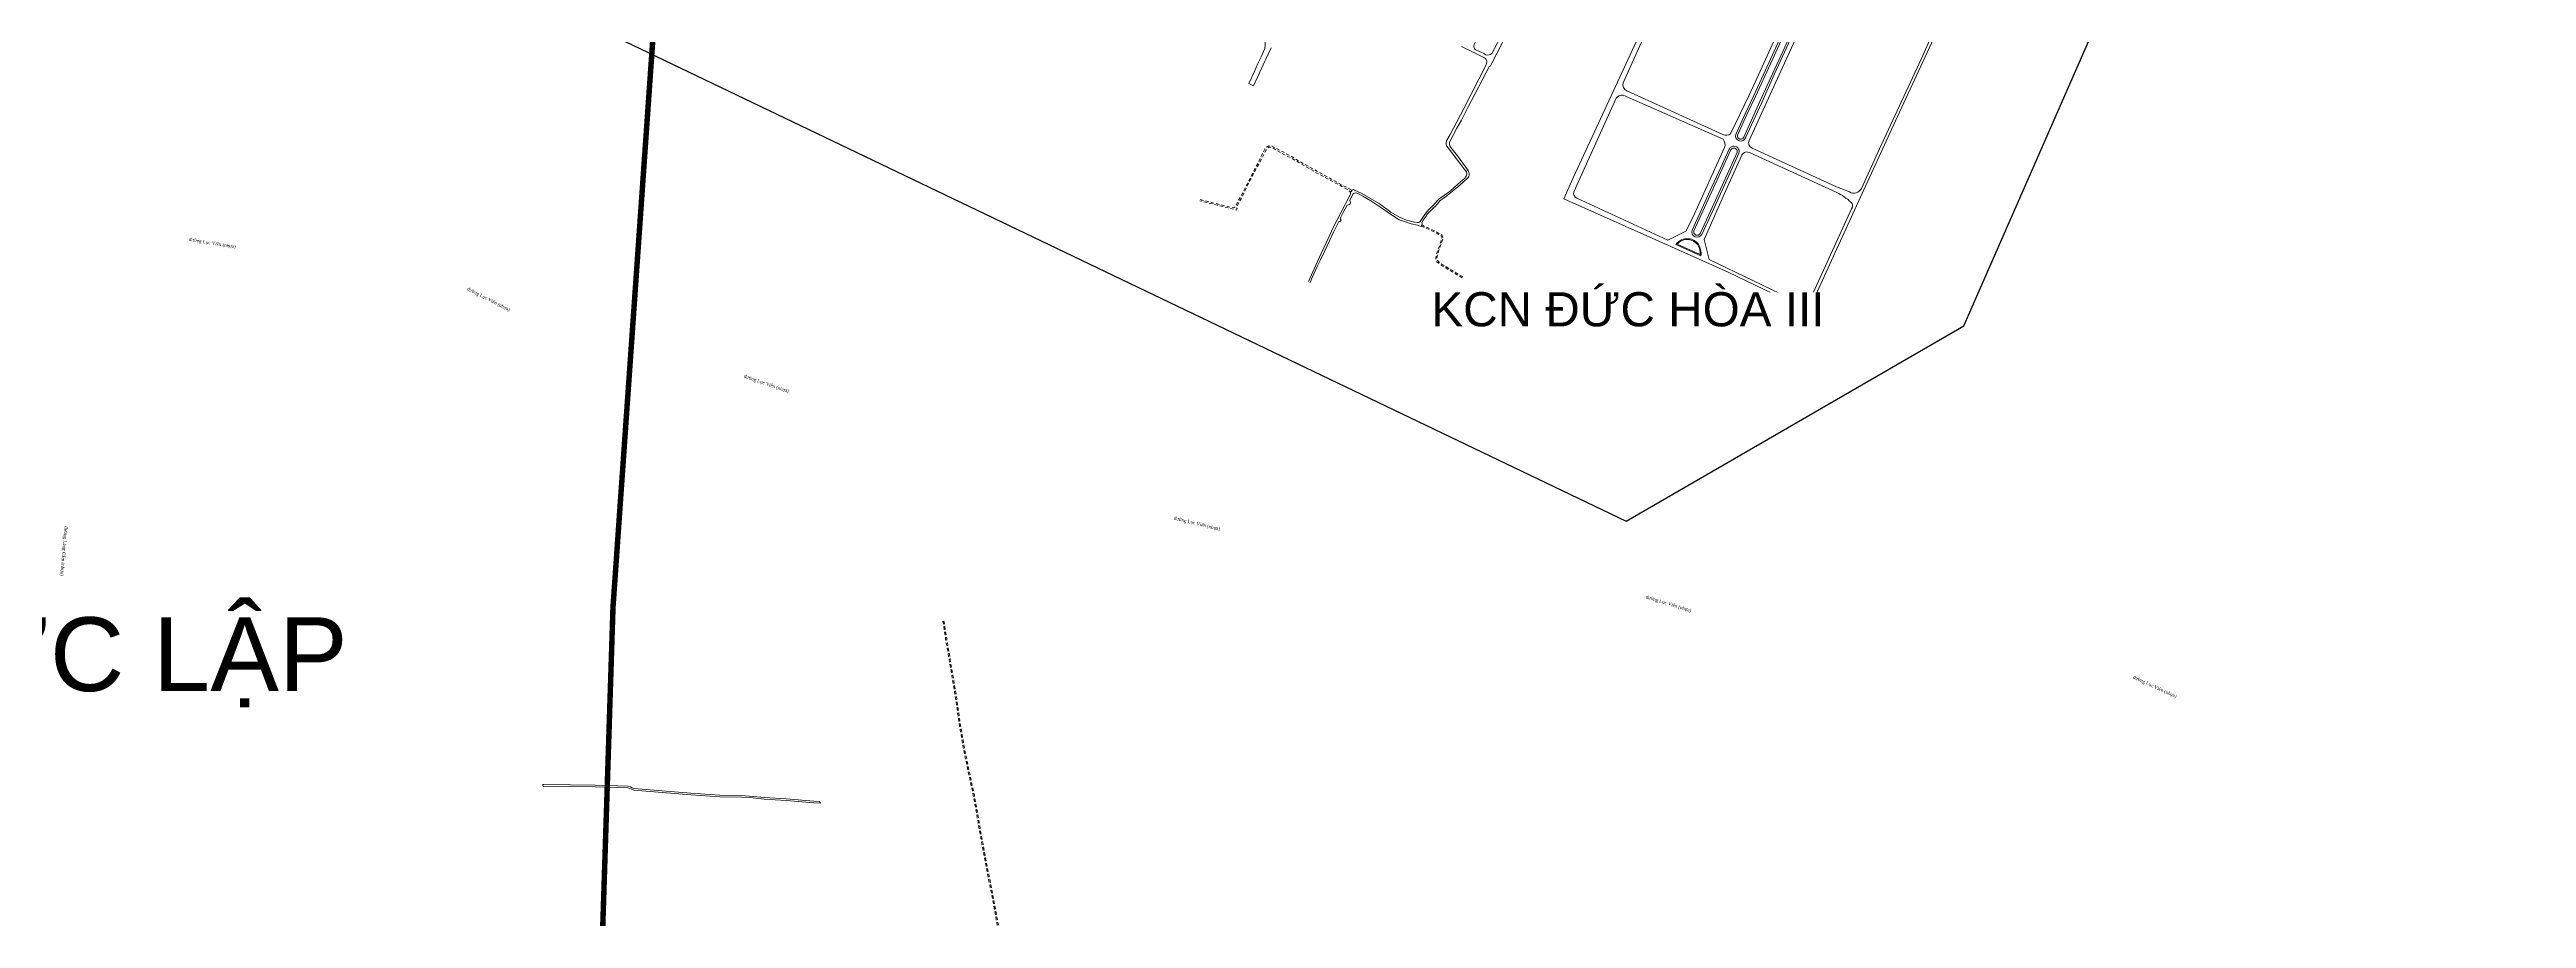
# Model space of a CAD drawing. Header units: metres. Extents: x 556238 to 587446, y 1177111 to 1219372.
# Drawn here: x 575333 to 579866, y 1205923 to 1207513 of the extents above; entities that cross this region are included whole.
import ezdxf

# ---------------------------------------------------------------- set-up
doc = ezdxf.new("R2010")
doc.units = ezdxf.units.M
doc.header["$MEASUREMENT"] = 0
doc.linetypes.add('Xr_GT Ben Luc$0$ACAD_ISO05W100', pattern=[33, 24, -3, 0, -3, 0, -3])
doc.linetypes.add('Xr_Nen GT$0$MON', pattern=[10, 6, -4])
for name, color, linetype, lineweight in [('CNTV-TEXT', 40, 'Continuous', 20), ('PHL_VUNG CAP NUOC', 4, 'Xr_GT Ben Luc$0$ACAD_ISO05W100', 40), ('Xr_Nen GT$0$BON HOA', 250, 'Continuous', 0), ('Xr_Nen GT$0$DUONG BT-NEN BT', 38, 'Continuous', 0), ('Xr_Nen GT$0$DUONG NHUA', 38, 'Continuous', 0), ('Xr_Nen GT$0$DUONG_DA', 38, 'Xr_Nen GT$0$MON', 0), ('Xr_Nen GT$1$SONG_HO', 250, 'Continuous', 0)]:
    doc.layers.add(name, color=color, linetype=linetype, lineweight=lineweight)
doc.layers.add('VUNG CONG NGHIEP', color=8, linetype='Continuous')
doc.styles.add('ARIAL', font='arial.ttf')
doc.styles.add('Xr_Nen GT$0$Style-Times New Roman IF', font='times.ttf')

msp = doc.modelspace()

# ---------------------------------------------------------------- linework, layer by layer
at = {"layer": 'PHL_VUNG CAP NUOC', "color": 13, "ltscale": 5, "const_width": 10}
msp.add_lwpolyline([(585258.97334, 1205781.8133), (584816.54931, 1206016.3635), (584496.69092, 1206185.70303), (584071.22336, 1206407.26196), (583474.66696, 1206712.08002), (583087.79563, 1206911.40778), (582569.98046, 1207175.61693), (582181.41384, 1207386.16277), (582176.75374, 1207364.75987), (581344.86938, 1207804.21872), (580552.32184, 1208200.09284), (576702.82184, 1210122.90171), (576611.2838, 1210016.26367), (576364.02991, 1206492.0767), (576322.99659, 1205212.30328)], dxfattribs=at)
at = {"layer": 'VUNG CONG NGHIEP', "ltscale": 5}
msp.add_lwpolyline([(576663.28034, 1210115.83681), (575033.6775, 1208175.47824), (578218.32572, 1206649.81997), (578836.71164, 1207006.84525), (579578.97466, 1208699.89289)], close=True, dxfattribs=at)
at = {"layer": 'Xr_Nen GT$0$BON HOA', "flags": 128}
for points in [[(578439.56352, 1207393.44863), (578422.36894, 1207355.67101, 0.946428241), (578433.84585, 1207352.38429), (578463.24373, 1207417.30413), (578486.77776, 1207469.41652), (578512.37112, 1207524.6528, 0.8646051332), (578501.93224, 1207529.04265), (578482.54925, 1207486.57206), (578455.23127, 1207426.83105)], [(578378.10998, 1207259.70116), (578342.2507, 1207180.68362, 0.9018778857), (578353.56935, 1207175.81736), (578372.48131, 1207216.51098), (578412.51008, 1207303.9131), (578421.61529, 1207324.28536, 1.0053782149), (578409.47943, 1207327.58281), (578390.94947, 1207287.48185)], [(578353.87248, 1207137.49901), (578311.99436, 1207156.60664, -0.2303028491), (578332.5339, 1207164.97244, -0.1938592184), (578349.53257, 1207155.48005, -0.1525216891)]]:
    msp.add_lwpolyline(points, format="xyb", close=True, dxfattribs=at)
msp.add_lwpolyline([(578355.15729, 1207135.26403), (578309.58714, 1207156.05621, -0.2506365813), (578332.67793, 1207166.46616, -0.1952711317), (578350.76583, 1207156.33996, -0.1702773621), (578355.15729, 1207135.26403, -0.1009330448)], format="xyb", dxfattribs=at)
at = {"layer": 'Xr_Nen GT$0$DUONG BT-NEN BT', "flags": 128}
for points in [[(578443.03526, 1207427.84165), (578409.6037, 1207358.44408, -0.3125759069), (578395.51188, 1207357.22404), (578219.64809, 1207437.10482, -0.3661820885), (578212.66409, 1207451.84768), (578266.19307, 1207569.15467), (578346.16792, 1207742.92567), (578382.53848, 1207820.86966, -0.3563668616), (578403.31055, 1207826.05844), (578570.96465, 1207745.97955, -0.239941032), (578580.24929, 1207733.87246), (578498.54552, 1207549.0161), (578454.30251, 1207453.13359)], [(578603.28833, 1207261.1605), (578448.79582, 1207332.00356, -0.4177835426), (578443.57613, 1207346.3311), (578534.0711, 1207543.90632), (578578.40558, 1207640.82655), (578612.78074, 1207715.38193, -0.3308715804), (578629.17547, 1207720.37789), (578758.13276, 1207659.28234), (578808.03207, 1207637.69563, -0.1718750927), (578815.09172, 1207631.13576, -0.290692174), (578814.14624, 1207619.92509), (578759.015, 1207496.33178), (578682.18164, 1207330.57408), (578648.91832, 1207258.5285, -0.4475119534), (578627.30145, 1207251.91991)], [(578436.38644, 1207394.91716), (578419.05263, 1207356.83365, 0.9574565508), (578437.09253, 1207351.06937), (578466.43281, 1207415.86198), (578489.96058, 1207467.96051), (578515.66423, 1207523.43482, 0.8924506162), (578498.82179, 1207530.65713), (578479.36518, 1207488.02523), (578452.0555, 1207428.30236)], [(578294.39045, 1207163.72812), (578128.03318, 1207240.45132, -0.3595986178), (578122.52612, 1207251.90232), (578200.09945, 1207423.61274, -0.2626023437), (578213.04819, 1207428.96646), (578395.78852, 1207348.55753, -0.2547409166), (578398.59521, 1207333.11227), (578340.56092, 1207205.24277), (578327.68614, 1207180.13452)], [(578374.92781, 1207261.15855), (578338.98439, 1207181.95559, 0.9199896763), (578356.69476, 1207174.23778), (578375.6594, 1207215.04474), (578415.69891, 1207302.47031), (578424.90587, 1207323.07023, 1.0030475051), (578406.18908, 1207328.80609), (578387.77227, 1207288.94998)]]:
    msp.add_lwpolyline(points, format="xyb", close=True, dxfattribs=at)
msp.add_lwpolyline([(578834.96612, 1207649.59359), (578715.29592, 1207389.72083), (578640.15967, 1207226.52527), (578552.25742, 1207034.60127), (578404.88873, 1207105.05492), (578272.63036, 1207164.08136), (578104.43014, 1207239.46465), (578121.68208, 1207277.63396), (578194.8026, 1207436.01951), (578287.65073, 1207636.4379)], dxfattribs=at)
for points in [[(578532.68168, 1207050.45459), (578370.29884, 1207128.41029), (578360.89395, 1207164.73337), (578403.04633, 1207260.04974), (578430.28356, 1207319.32315, -0.4677638307), (578445.23052, 1207323.37949), (578603.90315, 1207250.67472, -0.0798364676), (578629.76676, 1207233.39532, -0.3831300735), (578630.87465, 1207221.21542), (578557.69598, 1207060.63728, -0.2891654051), (578532.68168, 1207050.45459, 14.907971256)], [(577636.77183, 1207088.29723), (577650.1862, 1207118.045), (577660.05501, 1207139.4939), (577669.69795, 1207160.16689), (577681.95421, 1207186.87414), (577696.98188, 1207214.70725), (577712.07689, 1207244.02492), (577714.0789, 1207248.74758), (577714.11121, 1207251.51749), (577716.94782, 1207255.09267), (577719.07535, 1207256.38104), (577721.26736, 1207255.2537), (577734.61268, 1207249.06965), (577766.1215, 1207230.81833), (577787.76994, 1207215.10742), (577804.96289, 1207205.13672), (577816.15223, 1207200.39729), (577823.79773, 1207198.36337), (577830.76875, 1207196.42585), (577836.34548, 1207195.78163, 0.2175336786), (577839.92363, 1207196.94117, 0.0280273754), (577842.41585, 1207199.49607), (577851.05821, 1207212.71289), (577858.05825, 1207220.58916), (577865.25143, 1207227.36338), (577872.79643, 1207236.00137), (577874.08979, 1207237.65792), (577876.24963, 1207239.62265), (577878.40933, 1207241.07199), (577881.69727, 1207243.26217), (577889.98337, 1207248.93443), (577896.69306, 1207253.84135), (577910.23538, 1207265.9287), (577923.10679, 1207277.42198), (577925.52439, 1207281.02936, 0.2642908016), (577926.04019, 1207288.0186), (577925.16813, 1207289.71221), (577929.00403, 1207291.41928), (577930.5836, 1207287.29658, -0.2610396726), (577929.29867, 1207278.48468), (577920.30163, 1207269.67734), (577909.91915, 1207261.00633), (577897.40872, 1207250.82297), (577890.05257, 1207245.00982), (577877.56987, 1207235.81798), (577873.08593, 1207230.10756), (577868.85988, 1207225.33056), (577865.98939, 1207223.03905), (577859.50729, 1207217.04273), (577855.0884, 1207211.81542), (577850.28308, 1207205.46482), (577846.5737, 1207200.20501), (577844.21943, 1207196.01208), (577844.96082, 1207193.49983), (577842.99455, 1207188.89402), (577836.57979, 1207191.01978), (577825.12383, 1207193.91853), (577812.60882, 1207198.1413), (577803.09355, 1207200.68871), (577788.70976, 1207209.97129), (577774.74228, 1207219.70963), (577764.03414, 1207227.22676), (577751.29183, 1207235.74298), (577736.61484, 1207244.29229), (577727.39234, 1207249.06362), (577725.23264, 1207249.80439, 0.3099721559), (577718.26992, 1207247.87187), (577712.78182, 1207236.62023), (577713.97397, 1207232.48738), (577712.42671, 1207229.04104), (577707.81668, 1207227.84642), (577700.27225, 1207214.34569), (577694.88594, 1207203.21273), (577696.49496, 1207200.49392), (577694.9477, 1207197.75614), (577692.46563, 1207197.91717), (577688.78755, 1207190.37372), (577682.98309, 1207178.28769), (577676.11286, 1207163.80221), (577666.43689, 1207142.7056), (577658.95579, 1207127.84216), (577653.72932, 1207116.74354), (577643.92412, 1207095.19999), (577640.34454, 1207086.42758)]]:
    msp.add_lwpolyline(points, format="xyb", dxfattribs=at)
at = {"layer": 'Xr_Nen GT$0$DUONG NHUA', "flags": 128}
for points in [[(577536.27677, 1207446.06376), (577527.87644, 1207450.44735), (577537.87864, 1207472.0831), (577544.20705, 1207486.8497), (577550.3988, 1207499.47252), (577556.78296, 1207514.3653, 0.0754644028), (577557.91692, 1207523.49523, 0.0813763052), (577556.42599, 1207532.85289, 0.0662142916), (577551.16349, 1207541.70324, 0.0477552199), (577543.31927, 1207547.97119), (577506.70749, 1207566.16788), (577488.03591, 1207575.54422), (577468.96075, 1207585.28616), (577464.11512, 1207587.55605), (577245.27843, 1207695.01602), (577179.55593, 1207727.14598, 0.301565952), (577147.68034, 1207717.2049), (577133.78348, 1207690.32322), (577100.96542, 1207625.3492), (577085.64678, 1207600.28181), (577075.54481, 1207605.59996)], [(577916.77509, 1207518.271), (577936.99364, 1207508.50899), (577959.08997, 1207497.51235, -0.3249896365), (577963.24711, 1207489.53836, -0.058775352), (577961.87369, 1207484.48334), (577921.34137, 1207404.5755), (577896.02587, 1207356.96003), (577890.1605, 1207346.54276, 0.367686598), (577892.89304, 1207332.47752), (577925.16813, 1207289.71221), (577929.00403, 1207291.41928), (577909.57047, 1207318.29176), (577897.47891, 1207333.52941, -0.285334992), (577896.1308, 1207345.21203), (577908.64781, 1207368.45286), (577917.03713, 1207383.22851), (577928.3843, 1207406.33058), (577968.12505, 1207482.29544), (577968.92563, 1207481.91807), (577969.28531, 1207481.7335), (577971.18397, 1207484.97505), (578013.50872, 1207567.05844)]]:
    msp.add_lwpolyline(points, format="xyb", dxfattribs=at)
msp.add_lwpolyline([(577957.75594, 1207505.02171), (577942.13805, 1207512.6116, -0.3088929133), (577939.98588, 1207522.01342), (577958.056, 1207556.89462), (577961.80254, 1207564.15897), (577955.38104, 1207566.88078), (577949.8704, 1207556.48272, -0.2862744122), (577943.34119, 1207555.69951), (577910.81377, 1207571.10363), (577890.14213, 1207580.88818), (577876.08797, 1207588.68748, -0.4300907584), (577873.85118, 1207597.38163), (577882.78059, 1207615.56806, -0.2507040283), (577889.60646, 1207617.85963), (577913.82792, 1207606.30373), (577933.90043, 1207596.6195), (577996.23752, 1207566.23409, -0.3798290372), (577999.74261, 1207557.73736), (577986.95894, 1207532.85783), (577972.69519, 1207505.32081, -0.2508664195), (577961.81737, 1207503.00582)], format="xyb", close=True, dxfattribs=at)
msp.add_lwpolyline([(577536.27677, 1207446.06376), (577544.48626, 1207463.39636), (577557.33279, 1207491.28359), (577559.00042, 1207494.95627), (577563.35927, 1207504.28422), (577568.69783, 1207515.91714)], dxfattribs=at)
at = {"layer": 'Xr_Nen GT$0$DUONG_DA', "flags": 128}
msp.add_lwpolyline([(577438.8079, 1207237.93044), (577498.9389, 1207222.91647), (577501.89245, 1207223.6343), (577502.77066, 1207224.91047), (577524.81109, 1207266.251), (577557.24029, 1207330.39911, -0.3838362075), (577570.41163, 1207335.50384), (577599.96833, 1207320.12677), (577637.00456, 1207298.46999), (577689.61572, 1207269.40203), (577716.80758, 1207254.95082), (577714.08562, 1207251.56477), (577710.03513, 1207255.61181), (577682.94706, 1207270.22068), (577652.55304, 1207286.36903), (577623.32915, 1207303.56141), (577605.72734, 1207313.66021), (577588.47106, 1207322.43335), (577571.05681, 1207332.94261, 0.2903428154), (577562.69593, 1207332.75724), (577561.58771, 1207331.61593), (577557.4107, 1207325.07098), (577551.80695, 1207313.55226), (577547.31157, 1207305.19421), (577533.6972, 1207280.23035), (577529.8826, 1207272.85669), (577527.02011, 1207267.41584), (577523.80909, 1207260.45425), (577518.72242, 1207249.96646), (577512.49065, 1207237.37732), (577505.8463, 1207225.67852), (577505.05073, 1207223.70313), (577506.16038, 1207220.77152), (577504.98468, 1207218.86665), (577489.82834, 1207222.89861), (577470.52702, 1207227.69979), (577452.78325, 1207232.37473), (577438.16701, 1207235.58128)], format="xyb", dxfattribs=at)
for points in [[(577843.32591, 1207189.69987), (577867.0438, 1207178.81408), (577879.48097, 1207172.26337), (577881.40944, 1207168.02461), (577871.66935, 1207139.10628), (577869.8345, 1207130.21824), (577871.08796, 1207125.30517), (577876.19788, 1207120.48843), (577921.12916, 1207093.00937)], [(577844.16017, 1207191.51756), (577867.9276, 1207180.60904), (577881.01817, 1207173.71417), (577883.55678, 1207168.13432), (577873.60349, 1207138.58299), (577871.88646, 1207130.26566), (577872.88234, 1207126.36223), (577877.41857, 1207122.08626), (577922.17264, 1207094.71557)], [(577072.71957, 1205880.13883), (577069.64728, 1205896.95296), (577061.0219, 1205945.56159), (577050.96622, 1205997.40534), (577039.34143, 1206057.87618), (577032.18584, 1206098.70431), (577023.47127, 1206147.96597), (577014.08582, 1206191.43015), (577005.14248, 1206235.25239), (576998.32233, 1206275.05393), (576990.05556, 1206331.92202), (576980.55902, 1206388.57405), (576972.8478, 1206434.28431), (576967.25855, 1206469.85292)], [(577074.687, 1205880.49831), (577071.61563, 1205897.30743), (577062.98835, 1205945.92674), (577052.92994, 1205997.78454), (577041.30857, 1206058.23761), (577034.15554, 1206099.05114), (577025.43415, 1206148.35137), (577016.04316, 1206191.8412), (577007.10841, 1206235.62134), (577000.29788, 1206275.36673), (576992.03163, 1206332.23124), (576982.53133, 1206388.90572), (576974.82181, 1206434.6059), (576969.23431, 1206470.16339)]]:
    msp.add_lwpolyline(points, dxfattribs=at)
at = {"layer": 'Xr_Nen GT$1$SONG_HO'}
msp.add_line((576743.64326, 1206133.42416), (576742.03133, 1206136.52742), dxfattribs=at)
msp.add_line((576743.64326, 1206133.42416), (576742.03133, 1206136.52742), dxfattribs=at)
msp.add_line((576743.64326, 1206133.42416), (576742.03133, 1206136.52742), dxfattribs=at)
msp.add_lwpolyline([(576743.64326, 1206133.42416), (576731.37298, 1206134.16339), (576680.70487, 1206138.58092), (576640.7966, 1206141.13222), (576620.41108, 1206143.0223), (576598.93931, 1206144.29921), (576559.28041, 1206145.01033), (576506.29198, 1206149.08569), (576453.87183, 1206153.33261), (576402.14855, 1206157.59079), (576397.67633, 1206159.09552), (576394.92341, 1206160.48102), (576391.21271, 1206161.45999), (576353.66801, 1206162.86071), (576331.63262, 1206163.44018), (576286.22065, 1206163.9906), (576237.29752, 1206164.54971), (576236.33235, 1206164.79005), (576235.66944, 1206165.97641), (576235.74544, 1206166.79103), (576236.117, 1206167.45596), (576237.33095, 1206167.54893), (576286.25608, 1206166.98981), (576331.69004, 1206166.43933), (576353.76341, 1206165.85776), (576391.656, 1206164.44419), (576395.99215, 1206163.30171), (576398.83493, 1206161.87), (576402.75774, 1206160.55059), (576454.11518, 1206156.3213), (576506.52733, 1206152.07641), (576559.4218, 1206148.00728), (576599.05471, 1206147.29622), (576620.63844, 1206146.01303), (576641.02996, 1206144.12294), (576680.93023, 1206141.57166), (576731.59234, 1206137.15414), (576742.03133, 1206136.52742)], dxfattribs=at)
msp.add_lwpolyline([(576743.64326, 1206133.42416), (576731.37298, 1206134.16339), (576680.70487, 1206138.58092), (576640.7966, 1206141.13222), (576620.41108, 1206143.0223), (576598.93931, 1206144.29921), (576559.28041, 1206145.01033), (576506.29198, 1206149.08569), (576453.87183, 1206153.33261), (576402.14855, 1206157.59079), (576397.67633, 1206159.09552), (576394.92341, 1206160.48102), (576391.21271, 1206161.45999), (576353.66801, 1206162.86071), (576331.63262, 1206163.44018), (576286.22065, 1206163.9906), (576237.29752, 1206164.54971), (576236.33235, 1206164.79005), (576235.66944, 1206165.97641), (576235.74544, 1206166.79103), (576236.117, 1206167.45596), (576237.33095, 1206167.54893), (576286.25608, 1206166.98981), (576331.69004, 1206166.43933), (576353.76341, 1206165.85776), (576391.656, 1206164.44419), (576395.99215, 1206163.30171), (576398.83493, 1206161.87), (576402.75774, 1206160.55059), (576454.11518, 1206156.3213), (576506.52733, 1206152.07641), (576559.4218, 1206148.00728), (576599.05471, 1206147.29622), (576620.63844, 1206146.01303), (576641.02996, 1206144.12294), (576680.93023, 1206141.57166), (576731.59234, 1206137.15414), (576742.03133, 1206136.52742)], dxfattribs=at)
msp.add_lwpolyline([(576743.64326, 1206133.42416), (576731.37298, 1206134.16339), (576680.70487, 1206138.58092), (576640.7966, 1206141.13222), (576620.41108, 1206143.0223), (576598.93931, 1206144.29921), (576559.28041, 1206145.01033), (576506.29198, 1206149.08569), (576453.87183, 1206153.33261), (576402.14855, 1206157.59079), (576397.67633, 1206159.09552), (576394.92341, 1206160.48102), (576391.21271, 1206161.45999), (576353.66801, 1206162.86071), (576331.63262, 1206163.44018), (576286.22065, 1206163.9906), (576237.29752, 1206164.54971), (576236.33235, 1206164.79005), (576235.66944, 1206165.97641), (576235.74544, 1206166.79103), (576236.117, 1206167.45596), (576237.33095, 1206167.54893), (576286.25608, 1206166.98981), (576331.69004, 1206166.43933), (576353.76341, 1206165.85776), (576391.656, 1206164.44419), (576395.99215, 1206163.30171), (576398.83493, 1206161.87), (576402.75774, 1206160.55059), (576454.11518, 1206156.3213), (576506.52733, 1206152.07641), (576559.4218, 1206148.00728), (576599.05471, 1206147.29622), (576620.63844, 1206146.01303), (576641.02996, 1206144.12294), (576680.93023, 1206141.57166), (576731.59234, 1206137.15414), (576742.03133, 1206136.52742)], dxfattribs=at)

# ---------------------------------------------------------------- texts
at = {"layer": 'CNTV-TEXT', "color": 5, "insert": (575305.34943, 1206391.23291), "char_height": 135, "width": 1198.0065447, "attachment_point": 5, "style": 'ARIAL', "bg_fill": 3, "box_fill_scale": 1.2, "bg_fill_color": 256, "bg_fill_transparency": 0}
msp.add_mtext('XÃ ĐỨC LẬP', dxfattribs=at)
at = {"layer": 'Xr_Nen GT$0$DUONG NHUA', "char_height": 6, "attachment_point": 1, "style": 'Xr_Nen GT$0$Style-Times New Roman IF'}
for s, width, insert, rotation in [('đường Lục Viên (nhựa)', 84.4575411, (575588.41836, 1207168.49784), 350.78414144), ('đường Lục Viên (nhựa)', 138.7283672, (576099.0674, 1207078.00535), 333.1814963), ('đường Lục Viên (nhựa)', 138.7283672, (576604.81885, 1206918.13823), 341.02386396), ('đường Láng Cẩm (nhựa)', 138.7283672, (575366.19549, 1206639.91392), 265.14668319), ('đường Lục Viên (nhựa)', 138.7283672, (577391.5715, 1206658.55279), 346.34888605), ('đường Lục Viên (nhựa)', 138.7283672, (578255.39059, 1206514.26914), 343.03818723), ('đường Lục Viên (nhựa)', 84.4575411, (579148.00866, 1206367.40888), 335.45997753)]:
    msp.add_mtext_dynamic_manual_height_columns(s, width=width, gutter_width=5, heights=[0], dxfattribs=dict(at, insert=insert, rotation=rotation))

# ---------------------------------------------------------------- next in the draw order: texts
at = {"layer": 'CNTV-TEXT', "color": 5, "insert": (578221.66818, 1207036.83881), "char_height": 62.5, "width": 721.1278405, "attachment_point": 5, "style": 'ARIAL', "bg_fill": 3, "box_fill_scale": 1, "bg_fill_color": 256, "bg_fill_transparency": 0}
msp.add_mtext('KCN ĐỨC HÒA III', dxfattribs=at)

doc.saveas('drawing.dxf')
